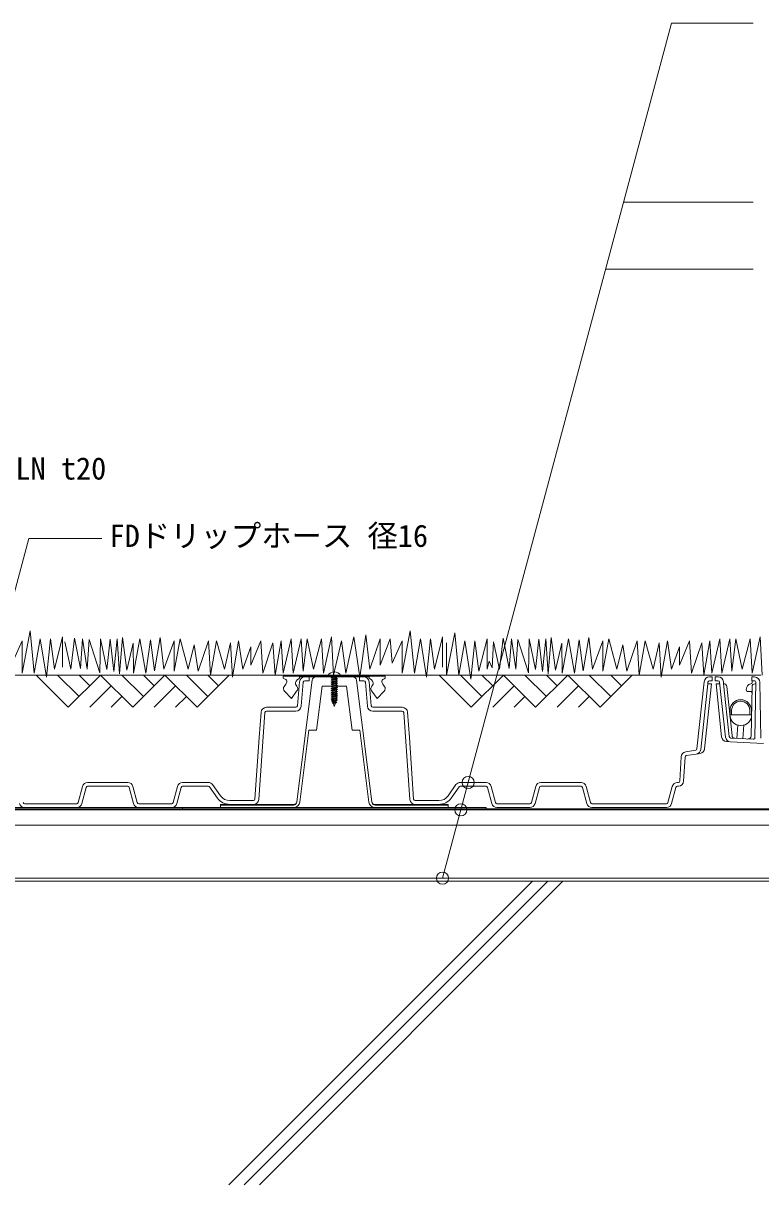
# Model space of a CAD drawing. Units: millimetres, scale not verified. Extents: x -1485 to 1485, y -1050 to 1050.
# Drawn here: x -324 to 162, y -469 to 296 of the extents above; entities that cross this region are included whole.
import ezdxf
from ezdxf.enums import TextEntityAlignment as Align

# ---------------------------------------------------------------- set-up
doc = ezdxf.new("R2010")
doc.units = ezdxf.units.MM
doc.header["$LTSCALE"] = 4
for name, color, linetype, lineweight in [('0-2_HATCH', 9, 'Continuous', 18), ('0-3_KUTAI', 3, 'Continuous', 18), ('0-4_BOUSUI', 1, 'Continuous', 18), ('0-6_dannnetu', 6, 'Continuous', 18), ('0-7_KANAMONO', 4, 'Continuous', 18), ('0-8_MOJI', 7, 'Continuous', 18), ('0-9_ecom', 7, 'Continuous', 18), ('0-A_GREEN', 3, 'Continuous', 18)]:
    doc.layers.add(name, color=color, linetype=linetype, lineweight=lineweight)
doc.styles.add('ＭＳ ゴシック', font='')
doc.styles.get('ＭＳ ゴシック').set_extended_font_data('MS Gothic')

msp = doc.modelspace()

# ---------------------------------------------------------------- linework, layer by layer
at = {"layer": '0-2_HATCH'}
for p, q in [((-188.423, -468.921), (11.577, -268.921)), ((-178.423, -468.921), (21.577, -268.921)), ((-168.423, -468.921), (31.577, -268.921))]:
    msp.add_line(p, q, dxfattribs=at)
at = {"layer": '0-3_KUTAI'}
msp.add_line((730.979, -268.921), (-796.871, -268.921), dxfattribs=at)
at = {"layer": '0-4_BOUSUI'}
for p, q in [((730.979, -221.321), (-796.871, -221.321)), ((730.979, -221.921), (-796.871, -221.921)), ((730.979, -221.321), (-469.021, -221.321)), ((730.979, -266.921), (-796.871, -266.921))]:
    msp.add_line(p, q, dxfattribs=at)
for points in [[(-469.021, -220.321), (-219.021, -220.321), (-219.021, -221.321), (-469.021, -221.321)], [(-219.021, -220.321), (-19.021, -220.321), (-19.021, -221.321), (-219.021, -221.321)]]:
    msp.add_lwpolyline(points, close=True, dxfattribs=at)
at = {"layer": '0-6_dannnetu'}
msp.add_line((730.979, -231.921), (-796.871, -231.921), dxfattribs=at)
at = {"layer": '0-7_KANAMONO'}
for p, q in [((-95.686, -133.121), (-142.355, -133.121)), ((-117.521, -134.321), (-121.121, -134.921)), ((-116.921, -135.621), (-121.121, -136.321)), ((-116.921, -137.021), (-121.121, -137.721)), ((-120.421, -134.517), (-119.637, -134.321)), ((-120.421, -134.517), (-120.421, -134.321)), ((-120.421, -135.325), (-117.621, -134.625)), ((-120.421, -135.917), (-117.621, -135.217)), ((-120.421, -136.725), (-117.621, -136.025)), ((-120.421, -137.317), (-117.621, -136.617)), ((-120.421, -138.125), (-117.621, -137.425)), ((-151.07, -139.075), (-151.859, -140.467)), ((-143.75, -140.467), (-144.54, -139.075)), ((-116.921, -138.421), (-121.121, -139.121)), ((-116.921, -139.821), (-121.121, -140.521)), ((-116.921, -141.221), (-121.121, -141.921)), ((-116.921, -142.621), (-121.121, -143.321)), ((-116.921, -144.021), (-121.121, -144.721)), ((-120.421, -138.717), (-117.621, -138.017)), ((-120.421, -139.525), (-117.621, -138.825)), ((-120.421, -140.117), (-117.621, -139.417)), ((-120.421, -140.925), (-117.621, -140.225)), ((-120.421, -141.517), (-117.621, -140.817)), ((-120.421, -142.325), (-117.621, -141.625)), ((-120.421, -142.917), (-117.621, -142.217)), ((-120.421, -143.725), (-117.621, -143.025)), ((-120.421, -144.317), (-117.621, -143.617)), ((-120.421, -145.125), (-117.621, -144.425)), ((-120.421, -145.717), (-117.621, -145.017)), ((-93.501, -139.075), (-94.291, -140.467)), ((-86.182, -140.467), (-86.971, -139.075)), ((-116.921, -145.421), (-121.121, -146.121)), ((-116.921, -146.821), (-121.121, -147.521)), ((-116.921, -148.221), (-121.121, -148.921)), ((-116.921, -149.621), (-120.962, -150.295)), ((-116.921, -149.621), (-120.962, -150.295)), ((-117.36, -151.094), (-120.499, -151.617)), ((-117.36, -151.094), (-120.499, -151.617)), ((-120.421, -146.525), (-117.621, -145.825)), ((-120.421, -147.117), (-117.621, -146.417)), ((-120.421, -147.925), (-117.621, -147.225)), ((-120.421, -148.517), (-117.621, -147.817)), ((-120.421, -149.325), (-117.621, -148.625)), ((-120.358, -149.901), (-117.621, -149.217)), ((-120.083, -150.685), (-117.754, -150.102)), ((-119.907, -151.189), (-117.964, -150.703)), ((-119.647, -151.932), (-118.274, -151.589)), ((154.74, -159.32), (154.74, -156.32)), ((155.74, -159.32), (155.74, -156.32))]:
    msp.add_line(p, q, dxfattribs=at)
for points in [[(-86.122, -135.563), (-85.414, -135.221), (-85.414, -133.721), (-152.627, -133.721), (-152.627, -135.221), (-151.92, -135.563)], [(-142.69, -135.563), (-141.983, -135.221), (-141.983, -134.321), (-96.059, -134.321)], [(-119.647, -151.932), (-120.499, -151.617), (-119.907, -151.189), (-120.083, -150.685), (-120.962, -150.295), (-120.358, -149.901), (-120.421, -149.721), (-120.421, -149.325), (-121.121, -148.921), (-120.421, -148.517), (-120.421, -147.925), (-121.121, -147.521), (-120.421, -147.117), (-120.421, -146.525), (-121.121, -146.121), (-120.421, -145.717), (-120.421, -145.125), (-121.121, -144.721), (-120.421, -144.317), (-120.421, -143.725), (-121.121, -143.321), (-120.421, -142.917), (-120.421, -142.325), (-121.121, -141.921), (-120.421, -141.517), (-120.421, -140.925), (-121.121, -140.521), (-120.421, -140.117), (-120.421, -139.525), (-121.121, -139.121), (-120.421, -138.717), (-120.421, -138.125), (-121.121, -137.721), (-120.421, -137.317), (-120.421, -136.725), (-121.121, -136.321), (-120.421, -135.917), (-120.421, -135.325), (-121.121, -134.921), (-120.421, -134.517)], [(-117.094, -134.321), (-117.621, -134.625), (-117.621, -135.217), (-116.921, -135.621), (-117.621, -136.025), (-117.621, -136.617), (-116.921, -137.021), (-117.621, -137.425), (-117.621, -138.017), (-116.921, -138.421), (-117.621, -138.825), (-117.621, -139.417), (-116.921, -139.821), (-117.621, -140.225), (-117.621, -140.817), (-116.921, -141.221), (-117.621, -141.625), (-117.621, -142.217), (-116.921, -142.621), (-117.621, -143.025), (-117.621, -143.617), (-116.921, -144.021), (-117.621, -144.425), (-117.621, -145.017), (-116.921, -145.421), (-117.621, -145.825), (-117.621, -146.417), (-116.921, -146.821), (-117.621, -147.225), (-117.621, -147.817), (-116.921, -148.221), (-117.621, -148.625), (-117.621, -149.217), (-116.921, -149.621), (-117.754, -150.102), (-117.964, -150.703), (-117.36, -151.094), (-118.274, -151.589), (-119.021, -153.721), (-119.647, -151.932)], [(-96.059, -134.321), (-96.059, -135.221), (-95.351, -135.563)], [(-151.781, -143.635), (-147.305, -148.521), (-143.829, -143.635)], [(-94.212, -143.635), (-90.736, -148.521), (-86.26, -143.635)], [(141.737, -156.32), (141.737, -159.32), (155.74, -159.32)], [(142.737, -156.32), (142.737, -159.32), (154.74, -159.32)]]:
    msp.add_lwpolyline(points, dxfattribs=at)
for centre, radius, start, end in [((-152.329, -137.521), 2, 309.01589, 78.18299), ((-142.355, -138.629), 5.508, 90, 116.99147), ((-141.289, -138.545), 3.294, 115.18273, 189.26669), ((-119.021, -136.121), 5.1, 36.03188, 143.96812), ((-95.686, -138.629), 5.508, 63.00853, 90), ((-96.753, -138.545), 3.294, 350.73331, 64.81727), ((-85.712, -137.521), 2, 101.81701, 230.98411), ((-150.6, -142.021), 2, 129.0159, 233.82139), ((-145.01, -142.021), 2, 306.17861, 50.9841), ((-93.032, -142.021), 2, 129.0159, 233.82139), ((-87.441, -142.021), 2, 306.17861, 50.9841), ((148.738, -156.32), 7.002, 0, 180), ((148.738, -156.32), 6.002, 0, 180)]:
    msp.add_arc(centre, radius, start, end, dxfattribs=at)
at = {"layer": '0-8_MOJI'}
for p, q in [((-47.774, -266.921), (103.166, 296.393)), ((103.166, 296.393), (157.028, 296.393)), ((71.565, 178.457), (157.028, 178.457)), ((59.758, 134.394), (157.028, 134.394)), ((-351.408, -159.321), (-320.252, -43.043)), ((-320.252, -43.043), (-272.1, -43.043))]:
    msp.add_line(p, q, dxfattribs=at)
for centre in [(-30.866, -203.821), (-35.716, -221.921), (-47.774, -266.921)]:
    msp.add_circle(centre, 4, dxfattribs=at)
at = {"layer": '0-9_ecom'}
for p, q in [((-337.93, -133.121), (-142.355, -133.121)), ((-315.488, -133.121), (-294.275, -154.334)), ((-301.346, -133.121), (-287.204, -147.263)), ((-273.062, -133.121), (-294.275, -154.334)), ((-287.204, -133.121), (-280.133, -140.192)), ((-273.062, -133.121), (-251.848, -154.334)), ((-258.919, -133.121), (-244.777, -147.263)), ((-230.635, -133.121), (-251.848, -154.334)), ((-244.777, -133.121), (-237.706, -140.192)), ((-230.635, -133.121), (-209.422, -154.334)), ((-216.493, -133.121), (-202.351, -147.263)), ((-188.209, -133.121), (-209.422, -154.334)), ((-202.351, -133.121), (-195.28, -140.192)), ((-143.338, -153.407), (-141.967, -137.52)), ((-139.477, -137.735), (-140.848, -153.622)), ((-135.521, -136.821), (-138.48, -136.821)), ((-136.521, -134.321), (-135.521, -134.321)), ((-101.521, -134.321), (-102.521, -134.321)), ((-98.565, -137.735), (-97.194, -153.622)), ((-94.703, -153.407), (-96.074, -137.52)), ((-94.511, -133.121), (162.07, -133.121)), ((-50.025, -133.121), (-28.812, -154.334)), ((-35.883, -133.121), (-21.741, -147.263)), ((-7.599, -133.121), (-28.812, -154.334)), ((-21.741, -133.121), (-14.67, -140.192)), ((-7.599, -133.121), (13.615, -154.334)), ((6.544, -133.121), (20.686, -147.263)), ((34.828, -133.121), (13.615, -154.334)), ((20.686, -133.121), (27.757, -140.192)), ((34.828, -133.121), (56.041, -154.334)), ((48.97, -133.121), (63.112, -147.263)), ((77.254, -133.121), (56.041, -154.334)), ((63.112, -133.121), (70.183, -140.192)), ((124.619, -137.452), (119.919, -181.792)), ((128.1, -136.821), (129.979, -136.821)), ((138.693, -173.938), (134.853, -137.716)), ((156.259, -137.935), (156.278, -136.821)), ((-265.991, -140.192), (-280.133, -154.334)), ((-223.564, -140.192), (-237.706, -154.334)), ((-0.528, -140.192), (-14.67, -154.334)), ((41.899, -140.192), (27.757, -154.334)), ((139.569, -140.61), (142.995, -172.934)), ((155.139, -143.821), (153.235, -143.821)), ((155.643, -173.238), (156.209, -140.786)), ((158.03, -174.41), (158.668, -137.839)), ((158.209, -138.821), (158.651, -138.821)), ((161.289, -137.76), (161.935, -174.738)), ((-258.92, -147.263), (-265.991, -154.334)), ((-216.493, -147.263), (-223.564, -154.334)), ((6.543, -147.263), (-0.528, -154.334)), ((48.97, -147.263), (41.899, -154.334)), ((-164.785, -157.751), (-168.793, -215.065)), ((-163.788, -154.321), (-144.335, -154.321)), ((-74.254, -154.321), (-93.707, -154.321)), ((-73.256, -157.751), (-69.248, -215.065)), ((146.836, -166.097), (146.072, -174.787)), ((148.592, -166.321), (148.885, -166.321)), ((150.076, -175.009), (150.874, -165.939)), ((142.118, -174.567), (156.974, -175.391)), ((119.081, -182.674), (112.486, -183.716)), ((141.979, -177.063), (139.45, -176.923)), ((163.745, -178.271), (141.979, -177.063)), ((109.538, -186.974), (108.632, -202.878)), ((111.128, -203.02), (112.033, -187.117)), ((112.876, -186.186), (119.471, -185.144)), ((119.471, -185.144), (122.028, -184.74)), ((-287.792, -217.08), (-284.934, -206.415)), ((-281.553, -203.821), (-255.088, -203.821)), ((-255.088, -206.321), (-281.553, -206.321)), ((-251.707, -206.415), (-248.85, -217.08)), ((-225.192, -217.08), (-222.334, -206.415)), ((-218.953, -203.821), (-202.038, -203.821)), ((-202.038, -206.321), (-218.953, -206.321)), ((-199.182, -205.298), (-193.97, -212.656)), ((-38.86, -205.298), (-44.072, -212.656)), ((-19.088, -203.821), (-36.004, -203.821)), ((-36.004, -206.321), (-19.088, -206.321)), ((-12.85, -217.08), (-15.707, -206.415)), ((13.666, -206.415), (10.808, -217.08)), ((43.512, -203.821), (17.047, -203.821)), ((17.047, -206.321), (43.512, -206.321)), ((49.75, -217.08), (46.893, -206.415)), ((103.666, -206.415), (100.808, -217.08)), ((107.633, -203.821), (107.047, -203.821)), ((107.047, -206.321), (107.633, -206.321)), ((-282.519, -207.062), (-285.377, -217.727)), ((-251.265, -217.727), (-254.122, -207.062)), ((-219.919, -207.062), (-222.777, -217.727)), ((-196.01, -214.101), (-201.222, -206.743)), ((-42.032, -214.101), (-36.82, -206.743)), ((-18.122, -207.062), (-15.265, -217.727)), ((13.223, -217.727), (16.081, -207.062)), ((44.478, -207.062), (47.335, -217.727)), ((103.223, -217.727), (106.081, -207.062)), ((-323.008, -217.821), (-288.758, -217.821)), ((-288.758, -220.321), (-323.008, -220.321)), ((-247.884, -217.821), (-226.158, -217.821)), ((-226.158, -220.321), (-247.884, -220.321)), ((-187.849, -215.821), (-172.284, -215.821)), ((-172.284, -218.321), (-187.849, -218.321)), ((-50.192, -215.821), (-65.757, -215.821)), ((-65.757, -218.321), (-50.192, -218.321)), ((9.842, -217.821), (-11.884, -217.821)), ((-11.884, -220.321), (9.842, -220.321)), ((99.842, -217.821), (50.716, -217.821)), ((50.716, -220.321), (99.842, -220.321))]:
    msp.add_line(p, q, dxfattribs=at)
at = {"layer": '0-9_ecom', "color": 150}
for p, q in [((-133.599, -136.505), (-143.798, -216.574)), ((-106.922, -134.321), (-131.119, -134.321)), ((-94.243, -216.574), (-104.442, -136.505)), ((-194.021, -218.821), (-145.846, -218.821)), ((-143.862, -217.074), (-143.798, -216.574)), ((-94.18, -217.074), (-94.243, -216.574)), ((-44.021, -218.821), (-92.196, -218.821))]:
    msp.add_line(p, q, dxfattribs=at)
at = {"layer": '0-9_ecom'}
for points in [[(-138.48, -134.321), (-135.521, -134.321), (-135.521, -136.821)], [(-99.561, -134.321), (-102.521, -134.321), (-102.521, -136.821), (-99.561, -136.821)], [(122.405, -182.056), (126.988, -138.821), (127.105, -137.716)], [(129.979, -136.821), (129.979, -134.321), (128.1, -134.321)], [(133.859, -136.821), (131.979, -136.821), (131.979, -134.321), (133.859, -134.321)], [(137.339, -137.452), (137.484, -138.821), (141.179, -173.674)], [(157.668, -136.821), (156.017, -136.821), (156.017, -134.321), (157.79, -134.321)], [(124.962, -181.652), (129.502, -138.821), (126.988, -138.821)], [(136.164, -173.797), (132.456, -138.821), (134.97, -138.821)], [(-171.287, -214.891), (-168.45, -174.321), (-167.279, -157.577)], [(-144.335, -156.821), (-152.768, -156.821), (-163.788, -156.821)], [(-93.707, -156.821), (-85.273, -156.821), (-74.254, -156.821)], [(-66.754, -214.891), (-69.591, -174.321), (-70.762, -157.577)]]:
    msp.add_lwpolyline(points, dxfattribs=at)
at = {"layer": '0-9_ecom', "color": 150}
for points in [[(-141.814, -216.827), (-135.763, -169.321), (-130.722, -169.321), (-127.028, -140.321), (-120.774, -140.321)], [(-117.621, -140.321), (-111.013, -140.321), (-107.319, -169.321), (-102.279, -169.321), (-96.227, -216.827)], [(-145.782, -218.321), (-194.021, -218.321), (-194.021, -220.321), (-145.782, -220.321)], [(-92.259, -220.321), (-44.021, -220.321), (-44.021, -218.321), (-92.259, -218.321)]]:
    msp.add_lwpolyline(points, dxfattribs=at)
at = {"layer": '0-9_ecom'}
for centre, radius, start, end in [((-138.48, -137.821), 3.5, 90, 175.06815), ((-138.48, -137.821), 1, 90, 175.06819), ((-99.561, -137.821), 3.5, 4.93185, 90), ((-99.561, -137.821), 1, 4.93181, 90), ((128.1, -137.821), 3.5, 90, 173.94924), ((128.1, -137.821), 1, 90, 173.94942), ((133.859, -137.821), 3.5, 6.05049, 90), ((133.859, -137.821), 1, 6.05077, 90), ((157.668, -137.821), 1, 359.00001, 90), ((157.79, -137.821), 3.5, 0.99999, 90), ((137.58, -140.821), 2, 6.05077, 90), ((156.235, -142.821), 4, 101.2808, 180), ((153.235, -142.821), 1, 180, 270), ((155.139, -144.821), 1, 359, 90), ((155.259, -137.917), 1, 281.13827, 358.99986), ((158.209, -140.821), 2, 90, 178.99999), ((-163.788, -157.821), 3.5, 90, 175.99999), ((-163.788, -157.821), 1, 90, 176), ((-144.335, -153.321), 1, 270, 355.06815), ((-144.335, -153.321), 3.5, 270, 355.06819), ((-93.707, -153.321), 3.5, 184.93181, 270), ((-93.707, -153.321), 1, 184.93185, 270), ((-74.254, -157.821), 3.5, 4.00001, 90), ((-74.254, -157.821), 1, 4, 90), ((148.592, -159.321), 7, 186.05076, 270), ((148.885, -159.321), 7, 270, 359), ((139.644, -173.429), 3.5, 186.05076, 266.82481), ((142.173, -173.569), 3.5, 186.05077, 266.82481), ((142.173, -173.569), 1, 186.05077, 266.82483), ((144.984, -172.723), 2, 186.05077, 266.82483), ((153.643, -173.204), 2, 266.82483, 358.99999), ((157.03, -174.393), 1, 266.82483, 359.00001), ((118.925, -181.687), 1, 278.97689, 353.94924), ((118.925, -181.687), 3.5, 278.97687, 353.94924), ((121.482, -181.283), 3.5, 278.97687, 353.94924), ((113.032, -187.173), 3.5, 98.97689, 176.74065), ((113.032, -187.173), 1, 98.97687, 176.74065), ((-281.553, -207.321), 3.5, 90, 164.99996), ((-281.553, -207.321), 1, 90, 165.00003), ((-255.088, -207.321), 3.5, 15.00004, 90), ((-255.088, -207.321), 1, 14.99997, 90), ((-218.953, -207.321), 3.5, 90, 164.99996), ((-218.953, -207.321), 1, 90, 165.00003), ((-202.038, -207.321), 3.5, 35.31126, 90), ((-202.038, -207.321), 1, 35.31121, 90), ((-36.004, -207.321), 3.5, 90, 144.68874), ((-36.004, -207.321), 1, 90, 144.68879), ((-19.088, -207.321), 3.5, 15.00004, 90), ((-19.088, -207.321), 1, 14.99997, 90), ((17.047, -207.321), 3.5, 90, 164.99996), ((17.047, -207.321), 1, 90, 165.00003), ((43.512, -207.321), 3.5, 15.00004, 90), ((43.512, -207.321), 1, 14.99997, 90), ((107.047, -207.321), 3.5, 90, 164.99996), ((107.047, -207.321), 1, 90, 165.00003), ((107.633, -202.821), 1, 270, 356.74065), ((107.633, -202.821), 3.5, 270, 356.74065), ((-187.849, -208.321), 10, 215.31121, 270), ((-187.849, -208.321), 7.5, 215.31126, 270), ((-50.192, -208.321), 7.5, 270, 324.68874), ((-50.192, -208.321), 10, 270, 324.68879), ((-323.008, -216.821), 3.5, 194.99997, 270), ((-323.008, -216.821), 1, 195.00004, 270), ((-288.758, -216.821), 1, 270, 344.99996), ((-288.758, -216.821), 3.5, 270, 345.00003), ((-247.884, -216.821), 3.5, 194.99997, 270), ((-247.884, -216.821), 1, 195.00004, 270), ((-226.158, -216.821), 1, 270, 344.99996), ((-226.158, -216.821), 3.5, 270, 345.00003), ((-172.284, -214.821), 1, 270, 356.00001), ((-172.284, -214.821), 3.5, 270, 356), ((-65.757, -214.821), 3.5, 184, 270), ((-65.757, -214.821), 1, 183.99999, 270), ((-11.884, -216.821), 3.5, 194.99997, 270), ((-11.884, -216.821), 1, 195.00004, 270), ((9.842, -216.821), 1, 270, 344.99996), ((9.842, -216.821), 3.5, 270, 345.00003), ((50.716, -216.821), 3.5, 194.99997, 270), ((50.716, -216.821), 1, 195.00004, 270), ((99.842, -216.821), 1, 270, 344.99996), ((99.842, -216.821), 3.5, 270, 345.00003)]:
    msp.add_arc(centre, radius, start, end, dxfattribs=at)
at = {"layer": '0-9_ecom', "color": 150}
for centre, radius, start, end in [((-131.119, -136.821), 2.5, 90, 172.7407), ((-106.922, -136.821), 2.5, 7.2593, 90), ((-145.846, -216.821), 2, 270, 352.7407), ((-145.782, -216.321), 2, 270, 352.7407), ((-145.782, -216.321), 4, 270, 352.7407), ((-92.259, -216.321), 4, 187.2593, 270), ((-92.259, -216.321), 2, 187.2593, 270), ((-92.196, -216.821), 2, 187.2593, 270)]:
    msp.add_arc(centre, radius, start, end, dxfattribs=at)
at = {"layer": '0-A_GREEN'}
for points in [[(-345.997, -129.225), (-339.344, -109.267), (-339.344, -126.564), (-332.691, -109.267), (-331.361, -125.234), (-324.708, -110.598), (-324.708, -131.886), (-319.386, -103.945), (-316.725, -131.886), (-312.734, -109.267), (-308.742, -134.547), (-306.081, -109.267), (-303.42, -129.225), (-298.098, -107.937), (-298.098, -127.895)], [(-174.058, -126.564), (-167.405, -110.598), (-166.074, -131.886), (-159.422, -111.928), (-158.091, -133.217), (-154.1, -110.598), (-152.769, -131.886), (-147.447, -109.267), (-146.117, -131.886), (-140.795, -109.267), (-139.464, -130.556), (-136.803, -109.267), (-132.811, -129.225), (-127.489, -109.267), (-126.159, -131.886), (-120.837, -107.937), (-119.506, -133.217), (-114.184, -110.598), (-111.523, -131.886), (-106.201, -107.937), (-102.209, -134.547), (-98.218, -106.606), (-95.557, -129.225), (-88.904, -109.267), (-88.904, -126.564), (-82.251, -109.267), (-80.921, -125.234), (-74.268, -110.598), (-74.268, -131.886), (-68.946, -103.945), (-66.285, -131.886), (-62.294, -109.267), (-58.302, -134.547), (-55.641, -109.267), (-52.98, -129.225), (-47.658, -107.937), (-47.658, -127.895)], [(-45.008, -111.833), (-45.008, -133.121), (-39.686, -105.18), (-37.025, -133.121), (-33.033, -110.502), (-29.042, -135.782), (-26.381, -110.502), (-23.72, -130.46), (-18.398, -109.172), (-18.398, -129.13), (-16.902, -123.923), (-15.073, -128.228), (-14.098, -111.166), (-10.198, -129.203), (-7.761, -108.728), (-3.861, -128.715), (-2.399, -109.216), (0.526, -129.203), (1.989, -109.703), (8.813, -131.64), (9.301, -109.216), (13.444, -129.446), (15.638, -109.46), (18.075, -130.665), (20.269, -109.216), (21.975, -132.371), (23.862, -108.244), (26.606, -129.802), (30.918, -112.164), (31.192, -131.886), (35.184, -109.267), (39.175, -131.886), (42.285, -109.812), (45.029, -130.194), (48.557, -108.244), (51.15, -129.225), (57.803, -110.598), (57.803, -130.556), (61.794, -109.267), (67.116, -129.225)], [(-296.518, -111.166), (-292.618, -129.203), (-290.181, -108.728), (-286.281, -128.715), (-284.819, -109.216), (-281.894, -129.203), (-280.431, -109.703), (-273.607, -131.64), (-273.119, -109.216), (-268.975, -129.446), (-266.782, -109.46), (-264.344, -130.665), (-262.151, -109.216), (-260.445, -132.371), (-258.557, -108.244), (-255.814, -129.802), (-251.502, -112.164), (-251.228, -131.886), (-247.236, -109.267), (-243.245, -131.886), (-240.135, -109.812), (-237.391, -130.194), (-233.863, -108.244), (-231.27, -129.225), (-224.617, -110.598), (-224.617, -130.556), (-220.626, -109.267), (-215.304, -129.225), (-211.312, -113.259), (-208.651, -130.556), (-201.999, -110.598), (-200.668, -133.217), (-196.676, -110.598), (-191.354, -129.225), (-187.363, -111.928), (-186.032, -134.547), (-182.041, -110.598), (-179.38, -129.225), (-174.058, -114.589), (-174.058, -126.564)], [(67.116, -129.225), (71.108, -113.259), (73.769, -130.556), (80.421, -110.598), (81.752, -133.217), (85.744, -110.598), (91.066, -129.225), (95.057, -111.928), (96.388, -134.547), (100.379, -110.598), (103.04, -129.225), (108.362, -114.589), (108.362, -126.564), (115.015, -110.598), (116.346, -131.886), (122.998, -111.928), (124.329, -133.217), (128.32, -110.598), (129.651, -131.886), (134.973, -109.267), (136.303, -131.886), (141.625, -109.267), (142.956, -130.556), (145.617, -109.267), (149.609, -129.225), (154.931, -109.267), (156.261, -131.886), (161.583, -107.937), (162.914, -133.217)]]:
    msp.add_lwpolyline(points, dxfattribs=at)

# ---------------------------------------------------------------- texts
at = {"layer": '0-8_MOJI', "style": 'ＭＳ ゴシック'}
for s, p in [('FDドレインLN t20', (-429.037, -8.672)), ('FDドリップホース 径16', (-267.1, -53.043))]:
    msp.add_text(s, height=14.66, dxfattribs=at).set_placement(p, align=Align.BOTTOM_LEFT)

doc.saveas('drawing.dxf')
